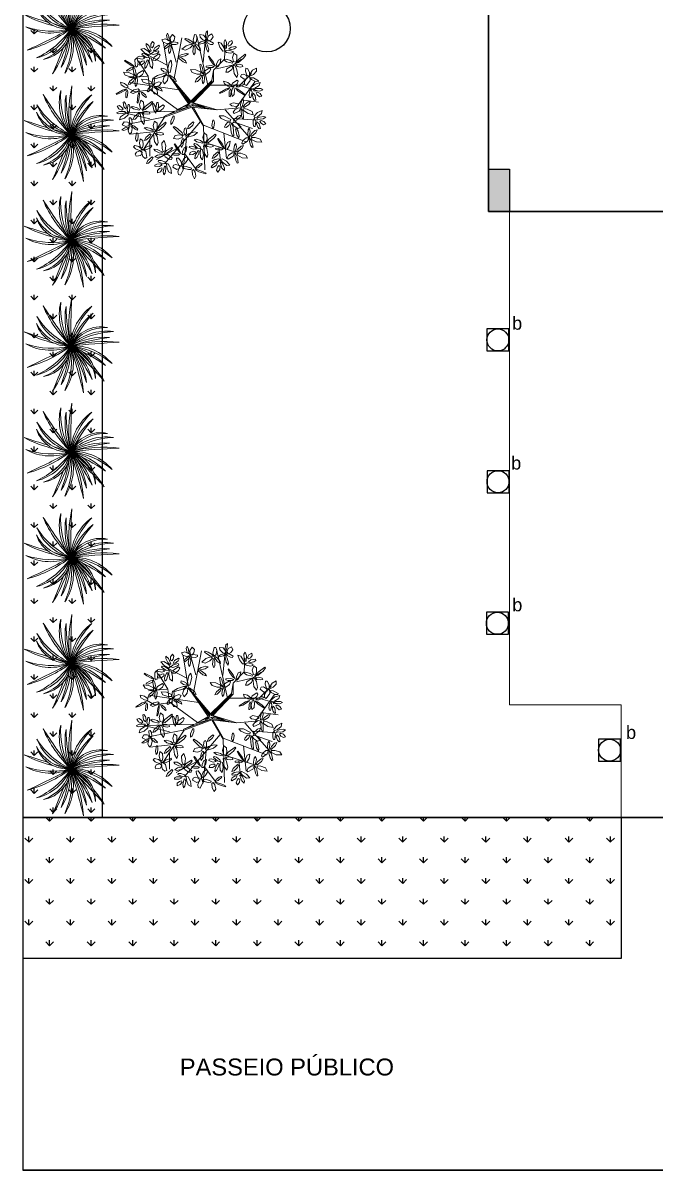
# Model space of a CAD drawing. Header units: inches. Extents: x 2 to 116, y 2 to 108.
# Drawn here: x 47.52 to 52, y 30.27 to 38.41 of the extents above; entities that cross this region are included whole.
import ezdxf

# ---------------------------------------------------------------- set-up
doc = ezdxf.new("R2010")
doc.units = ezdxf.units.IN
doc.header["$MEASUREMENT"] = 0
for name, color, linetype, lineweight in [('03.1 PAREDES', 250, 'Continuous', 25), ('07.1 DETALHES', 251, 'Continuous', 9), ('08.1 DETALHES', 253, 'Continuous', 9), ('16.2 VEGETAÇÃO', 84, 'Continuous', 9)]:
    doc.layers.add(name, color=color, linetype=linetype, lineweight=lineweight)
doc.layers.add('16.1 VEGETAÇÃO', color=7, linetype='Continuous', lineweight=9, true_color=0x87cb61)
doc.layers.add('ILUMINAÇÃO', color=10, linetype='Continuous')
doc.layers.add('PLANTA TUGS_TUES', color=7, linetype='Continuous')
doc.styles.get("Standard").update_dxf_attribs({"font": 'arial.ttf'})
doc.styles.add('TEXTO 15MM', font='arial.ttf', dxfattribs={"height": 0.15})

# ---------------------------------------------------------------- blocks, each defined once
blk = doc.blocks.new('_LEAF1', base_point=(58.757, 29.333))
for p, q in [((58.514, 29.393), (58.666, 29.575)), ((58.666, 29.575), (58.939, 29.485)), ((58.939, 29.485), (58.939, 29.303)), ((58.606, 29.211), (58.514, 29.393)), ((58.817, 29.181), (58.606, 29.211)), ((58.939, 29.303), (58.817, 29.181))]:
    blk.add_line(p, q)
blk = doc.blocks.new('_H1', base_point=(54.7, 32.03))
for p, xscale, yscale, zscale, rotation in [((54.39, 32.03), 1.727443358692213, 0.9103097157403468, 1.727443358692213, 343.6738936354017), ((54.45, 31.64), -1.545687603003117, -0.485702163767499, 1.545687603003117, 43.07492863925732), ((54.54, 32.39), -0.3940586972083011, 1.696902842596515, 0.3940586972083011, 11.88359707230165), ((54.94, 32.27), 0.9393259642756036, 1.696902842596522, 0.9393259642756036, 348.2808948833992)]:
    blk.add_blockref('_LEAF1', p, dxfattribs=dict(xscale=xscale, yscale=yscale, zscale=zscale, rotation=rotation))
at = {"xscale": 1.515140417173015, "yscale": 0.6369113279592753, "zscale": 1.515140417173015}
blk.add_blockref('_LEAF1', (55.15, 31.88), dxfattribs=at)
blk = doc.blocks.new('_H5', base_point=(62.27, 31.39))
for p, xscale, yscale, zscale, rotation in [((61.82, 31.67), -1.93821894091991, 0.5452694102672915, 1.93821894091991, 161.5649836159353), ((62.36, 31.88), 0.8782315926153998, 2.121510394569366, 0.8782315926153998, 2.027330662343098), ((62.94, 31.88), 2.788958066288231, 0.575816716164617, 2.788958066288231, 41.2051949766964), ((62.42, 30.82), 2.575127765477518, 0.7881204921510374, 2.575127765477518, 103.2233358614235), ((62.82, 31.24), 0.5758144528974043, -1.696902842596522, 0.5758144528974043, 262.2070746669012)]:
    blk.add_blockref('_LEAF1', p, dxfattribs=dict(xscale=xscale, yscale=yscale, zscale=zscale, rotation=rotation))
blk = doc.blocks.new('_H2', base_point=(55.88, 33.03))
for p, xscale, yscale, zscale, rotation in [((55.48, 33.54), -2.423919195618517, 0.3329656342808676, 2.423919195618517, 304.6162862887426), ((56.09, 33.24), -0.6369088245576009, 2.090963088672041, 0.6369088245576009, 336.0195606201025)]:
    blk.add_blockref('_LEAF1', p, dxfattribs=dict(xscale=xscale, yscale=yscale, zscale=zscale, rotation=rotation))
at = {"xscale": -1.637329160493415, "yscale": 0.455154857870177, "zscale": 1.637329160493415}
blk.add_blockref('_LEAF1', (55.33, 32.97), dxfattribs=at)
blk = doc.blocks.new('_H3', base_point=(57.91, 33.15))
for p, xscale, yscale, zscale, rotation in [((57.88, 33.61), 0.7575702085865075, 2.121510394569363, 0.7575702085865075, 5.479650948518734), ((57.45, 33.3), 0.7575702085865075, 2.060415782774719, 0.7575702085865075, 246.1270025360199), ((57.58, 32.81), 1.484593231342913, 1.061518879932116, 1.484593231342913, 203.1850851585156), ((58.09, 32.7), 1.968766126750012, 1.000424268137465, 1.968766126750012, 291.9583774400813), ((58.48, 33.3), 1.878651928551214, 0.575816716164617, 1.878651928551214, 26.31077704539229)]:
    blk.add_blockref('_LEAF1', p, dxfattribs=dict(xscale=xscale, yscale=yscale, zscale=zscale, rotation=rotation))
blk = doc.blocks.new('_H4', base_point=(60, 32.88))
for p, xscale, yscale, zscale, rotation in [((59.79, 33), 0.6964758369263038, 2.485023334747559, 0.6964758369263038, 30.70465610075785), ((60.06, 33.27), 1.878651928551214, 0.575816716164617, 1.878651928551214, 273.0367053314555), ((60.48, 33.33), 0.636908824557608, 1.484599066610102, 0.636908824557608, 320.5535637719418), ((60.76, 32.94), 1.544160243711609, 0.6063640220619462, 1.544160243711609, 15.14254921127523), ((60.45, 32.61), 1.727443358692213, 0.6063640220619462, 1.727443358692213, 352.5500074369253)]:
    blk.add_blockref('_LEAF1', p, dxfattribs=dict(xscale=xscale, yscale=yscale, zscale=zscale, rotation=rotation))
blk = doc.blocks.new('_H6', base_point=(66.06, 31.58))
for p, xscale, yscale, zscale, rotation in [((65.54, 31.79), 1.878651928551221, 0.5452694102672915, 1.878651928551221, 336.2489556574871), ((66, 32.15), -0.7881173944166022, 2.57666525243954, 0.7881173944166022, 2.457547795809369), ((66.48, 31.88), 2.089427510778918, 0.5147221043699588, 2.089427510778918, 35.45160265640038), ((65.66, 31.39), -1.817557556891011, -0.5452694102672879, 1.817557556891011, 195.3712707835825), ((66.42, 31.27), 1.848104742721105, 0.8186677980483665, 1.848104742721105, 330.9234899051576)]:
    blk.add_blockref('_LEAF1', p, dxfattribs=dict(xscale=xscale, yscale=yscale, zscale=zscale, rotation=rotation))
blk = doc.blocks.new('VEGETAÇÃO 04')
at = {"layer": '16.1 VEGETAÇÃO'}
for p, q in [((0.0171, 0.456), (0.0261, 0.4955)), ((0.0261, 0.4955), (0.0379, 0.4945)), ((0.0379, 0.4945), (0.0443, 0.476)), ((-0.316, 0.4169), (-0.3154, 0.4329)), ((-0.302, 0.3888), (-0.316, 0.4169)), ((-0.3154, 0.4329), (-0.2972, 0.4172)), ((-0.2972, 0.4172), (-0.2811, 0.3796)), ((-0.283, 0.4068), (-0.2825, 0.4286)), ((-0.2825, 0.4286), (-0.2701, 0.4477)), ((-0.2641, 0.4134), (-0.2735, 0.4008)), ((-0.2701, 0.4477), (-0.2592, 0.4341)), ((-0.2592, 0.4341), (-0.2641, 0.4134)), ((-0.2551, 0.4018), (-0.2271, 0.4205)), ((-0.2213, 0.4139), (-0.2287, 0.3997)), ((-0.2271, 0.4205), (-0.2213, 0.4139)), ((-0.0334, 0.4167), (-0.0622, 0.3915)), ((-0.0411, 0.4624), (-0.0374, 0.4688)), ((-0.0038, 0.4365), (-0.0411, 0.4624)), ((-0.0374, 0.4688), (-0.0174, 0.463)), ((0.0023, 0.4284), (-0.0334, 0.4167)), ((-0.0174, 0.463), (0.0122, 0.4444)), ((-0.005, 0.4014), (0.0138, 0.4195)), ((0.0216, 0.4304), (-0.0038, 0.4365)), ((0.0138, 0.4195), (0.0023, 0.4284)), ((0.0122, 0.4444), (0.0216, 0.4304)), ((0.0151, 0.3741), (0.0185, 0.4148)), ((0.0271, 0.433), (0.0171, 0.456)), ((0.0185, 0.4148), (0.0263, 0.4149)), ((0.0263, 0.4149), (0.0318, 0.3968)), ((0.0399, 0.4454), (0.0271, 0.433)), ((0.0281, 0.4253), (0.0341, 0.4303)), ((0.0503, 0.3926), (0.0281, 0.4253)), ((0.0341, 0.4303), (0.0494, 0.4202)), ((0.0443, 0.476), (0.0399, 0.4454)), ((0.0494, 0.4202), (0.0679, 0.396)), ((0.1942, 0.4417), (0.2163, 0.4341)), ((0.2053, 0.4066), (0.1942, 0.4417)), ((0.2163, 0.4341), (0.2345, 0.4033)), ((0.2378, 0.4471), (0.2453, 0.4612)), ((0.238, 0.4157), (0.2378, 0.4471)), ((0.2446, 0.3978), (0.238, 0.4157)), ((0.2453, 0.4612), (0.2548, 0.4391)), ((0.2548, 0.4391), (0.2528, 0.3983)), ((0.263, 0.4235), (0.273, 0.443)), ((0.2689, 0.414), (0.263, 0.4235)), ((0.2828, 0.4212), (0.2689, 0.414)), ((0.273, 0.443), (0.2925, 0.4546)), ((0.2964, 0.4377), (0.2828, 0.4212)), ((0.2858, 0.4068), (0.3193, 0.4114)), ((0.2925, 0.4546), (0.2964, 0.4377)), ((0.3193, 0.4114), (0.3216, 0.4029)), ((-0.3527, 0.3929), (-0.3296, 0.3958)), ((-0.3274, 0.3663), (-0.3527, 0.3929)), ((-0.3296, 0.3958), (-0.2997, 0.3762)), ((-0.2947, 0.3509), (-0.3274, 0.3663)), ((-0.2883, 0.3756), (-0.302, 0.3888)), ((-0.2997, 0.3762), (-0.2833, 0.3573)), ((-0.2833, 0.3573), (-0.2947, 0.3509)), ((-0.2811, 0.3796), (-0.2883, 0.3756)), ((-0.2735, 0.4008), (-0.283, 0.4068)), ((-0.2815, 0.3582), (-0.2647, 0.373)), ((-0.2668, 0.3539), (-0.2815, 0.3582)), ((-0.239, 0.3617), (-0.2668, 0.3539)), ((-0.2647, 0.373), (-0.2278, 0.3808)), ((-0.2633, 0.383), (-0.2551, 0.4018)), ((-0.2491, 0.3838), (-0.2633, 0.383)), ((-0.2287, 0.3997), (-0.2491, 0.3838)), ((-0.225, 0.3726), (-0.239, 0.3617)), ((-0.2278, 0.3808), (-0.225, 0.3726)), ((-0.0622, 0.3915), (-0.038, 0.3846)), ((-0.038, 0.3846), (-0.005, 0.4014)), ((0.0232, 0.3517), (0.0151, 0.3741)), ((0.0309, 0.3654), (0.0232, 0.3517)), ((0.0318, 0.3968), (0.0309, 0.3654)), ((0.0703, 0.3809), (0.0503, 0.3926)), ((0.0679, 0.396), (0.0703, 0.3809)), ((0.228, 0.3784), (0.2053, 0.4066)), ((0.241, 0.3792), (0.228, 0.3784)), ((0.2345, 0.4033), (0.241, 0.3792)), ((0.243, 0.3792), (0.2647, 0.3852)), ((0.2543, 0.3689), (0.243, 0.3792)), ((0.2528, 0.3983), (0.2446, 0.3978)), ((0.2828, 0.3637), (0.2543, 0.3689)), ((0.2647, 0.3852), (0.3012, 0.376)), ((0.2703, 0.3936), (0.2858, 0.4068)), ((0.2834, 0.3881), (0.2703, 0.3936)), ((0.3001, 0.3674), (0.2828, 0.3637)), ((0.3087, 0.3934), (0.2834, 0.3881)), ((0.3012, 0.376), (0.3001, 0.3674)), ((0.3216, 0.4029), (0.3087, 0.3934)), ((-0.4109, 0.2643), (-0.4037, 0.2662)), ((-0.403, 0.2196), (-0.4109, 0.2643)), ((-0.4037, 0.2662), (-0.3938, 0.2479)), ((-0.3938, 0.2479), (-0.3862, 0.2138)), ((-0.2085, 0.2584), (-0.2097, 0.248)), ((-0.2097, 0.248), (-0.1905, 0.2322)), ((-0.1914, 0.2551), (-0.2085, 0.2584)), ((-0.1702, 0.243), (-0.1914, 0.2551)), ((-0.1619, 0.2546), (-0.1535, 0.2969)), ((-0.1582, 0.2288), (-0.1619, 0.2546)), ((-0.1535, 0.2969), (-0.1395, 0.3136)), ((-0.1329, 0.2814), (-0.1469, 0.2271)), ((-0.1395, 0.3136), (-0.1329, 0.2814)), ((-0.001, 0.2473), (0.0114, 0.2255)), ((0.0372, 0.2451), (-0.001, 0.2473)), ((0.0709, 0.2284), (0.0372, 0.2451)), ((0.0637, 0.2831), (0.0708, 0.2851)), ((0.0722, 0.2385), (0.0637, 0.2831)), ((0.0708, 0.2851), (0.081, 0.2669)), ((0.081, 0.2669), (0.0891, 0.2329)), ((0.1007, 0.2378), (0.1348, 0.2596)), ((0.1425, 0.2507), (0.1342, 0.233)), ((0.1348, 0.2596), (0.1425, 0.2507)), ((-0.4761, 0.2294), (-0.464, 0.2074)), ((-0.4379, 0.2267), (-0.4761, 0.2294)), ((-0.464, 0.2074), (-0.4288, 0.1957)), ((-0.4045, 0.2096), (-0.4379, 0.2267)), ((-0.4341, 0.1623), (-0.4027, 0.1885)), ((-0.4062, 0.1663), (-0.4291, 0.1449)), ((-0.4288, 0.1957), (-0.4027, 0.1951)), ((-0.3972, 0.183), (-0.4062, 0.1663)), ((-0.4027, 0.1951), (-0.4045, 0.2096)), ((-0.3895, 0.1973), (-0.403, 0.2196)), ((-0.4027, 0.1885), (-0.3972, 0.183)), ((-0.3962, 0.1502), (-0.3886, 0.1891)), ((-0.3862, 0.2138), (-0.3895, 0.1973)), ((-0.3886, 0.1891), (-0.3807, 0.1883)), ((-0.3838, 0.1952), (-0.3745, 0.2185)), ((-0.3659, 0.1948), (-0.3838, 0.1952)), ((-0.3772, 0.1703), (-0.3814, 0.1402)), ((-0.3807, 0.1883), (-0.3772, 0.1703)), ((-0.3745, 0.2185), (-0.3401, 0.2398)), ((-0.3411, 0.2132), (-0.3659, 0.1948)), ((-0.3325, 0.2308), (-0.3411, 0.2132)), ((-0.3401, 0.2398), (-0.3325, 0.2308)), ((-0.2581, 0.1906), (-0.2344, 0.2048)), ((-0.2553, 0.1828), (-0.2581, 0.1906)), ((-0.197, 0.1989), (-0.2553, 0.1828)), ((-0.2344, 0.2048), (-0.19, 0.2189)), ((-0.1982, 0.166), (-0.1878, 0.1948)), ((-0.1854, 0.1453), (-0.1982, 0.166)), ((-0.1682, 0.2177), (-0.197, 0.1989)), ((-0.1905, 0.2322), (-0.1659, 0.2261)), ((-0.19, 0.2189), (-0.1682, 0.2177)), ((-0.1878, 0.1948), (-0.1728, 0.2112)), ((-0.1651, 0.1705), (-0.1854, 0.1453)), ((-0.1728, 0.2112), (-0.1607, 0.2014)), ((-0.1659, 0.2261), (-0.1702, 0.243)), ((-0.1607, 0.2014), (-0.1651, 0.1705)), ((-0.1469, 0.2271), (-0.1582, 0.2288)), ((-0.1481, 0.208), (-0.1532, 0.202)), ((-0.1532, 0.202), (-0.1423, 0.1858)), ((-0.1136, 0.1837), (-0.1481, 0.208)), ((-0.1423, 0.1858), (-0.1168, 0.1658)), ((-0.1168, 0.1658), (-0.101, 0.1627)), ((-0.101, 0.1627), (-0.1136, 0.1837)), ((0.0114, 0.2255), (0.0467, 0.2143)), ((0.032, 0.1591), (0.0419, 0.1807)), ((0.0471, 0.1635), (0.032, 0.1591)), ((0.0419, 0.1807), (0.0729, 0.2074)), ((0.0467, 0.2143), (0.0728, 0.214)), ((0.0698, 0.1852), (0.0471, 0.1635)), ((0.0785, 0.202), (0.0698, 0.1852)), ((0.0728, 0.214), (0.0709, 0.2284)), ((0.086, 0.2163), (0.0722, 0.2385)), ((0.0729, 0.2074), (0.0785, 0.202)), ((0.08, 0.1692), (0.087, 0.2082)), ((0.086, 0.1469), (0.08, 0.1692)), ((0.0891, 0.2329), (0.086, 0.2163)), ((0.087, 0.2082), (0.0949, 0.2075)), ((0.0917, 0.2144), (0.1007, 0.2378)), ((0.1096, 0.2143), (0.0917, 0.2144)), ((0.0949, 0.2075), (0.0987, 0.1896)), ((0.0987, 0.1896), (0.0949, 0.1594)), ((0.1342, 0.233), (0.1096, 0.2143)), ((0.2333, 0.1646), (0.2393, 0.1452)), ((0.2632, 0.1562), (0.2333, 0.1646)), ((0.2952, 0.1515), (0.3293, 0.1733)), ((0.337, 0.1644), (0.3287, 0.1467)), ((0.3293, 0.1733), (0.337, 0.1644)), ((-0.4443, 0.1407), (-0.4341, 0.1623)), ((-0.4291, 0.1449), (-0.4443, 0.1407)), ((-0.3904, 0.1278), (-0.3962, 0.1502)), ((-0.3814, 0.1402), (-0.3904, 0.1278)), ((0.0949, 0.1594), (0.086, 0.1469)), ((0.2491, 0.1094), (0.2042, 0.0822)), ((0.2042, 0.0822), (0.2065, 0.078)), ((0.2065, 0.078), (0.2286, 0.0864)), ((0.2286, 0.0864), (0.2638, 0.1064)), ((0.2393, 0.1452), (0.2654, 0.1302)), ((0.2769, 0.1191), (0.2491, 0.1094)), ((0.287, 0.1371), (0.2632, 0.1562)), ((0.2638, 0.1064), (0.2769, 0.1191)), ((0.2654, 0.1302), (0.286, 0.1254)), ((0.2734, 0.0914), (0.2729, 0.0558)), ((0.282, 0.1102), (0.2734, 0.0914)), ((0.2873, 0.0977), (0.282, 0.1102)), ((0.2855, 0.0704), (0.2873, 0.0977)), ((0.286, 0.1254), (0.287, 0.1371)), ((0.2862, 0.1281), (0.2952, 0.1515)), ((0.3041, 0.128), (0.2862, 0.1281)), ((0.2957, 0.1167), (0.2887, 0.0871)), ((0.2887, 0.0871), (0.2939, 0.0565)), ((0.3067, 0.1209), (0.2957, 0.1167)), ((0.3287, 0.1467), (0.3041, 0.128)), ((0.3112, 0.1003), (0.3067, 0.1209)), ((0.3088, 0.0703), (0.3112, 0.1003)), ((0.3163, 0.1155), (0.337, 0.0945)), ((0.3333, 0.109), (0.3163, 0.1155)), ((0.3311, 0.134), (0.3221, 0.1238)), ((0.3221, 0.1238), (0.3427, 0.1242)), ((0.3565, 0.1441), (0.3311, 0.134)), ((0.3666, 0.0859), (0.3333, 0.109)), ((0.337, 0.0945), (0.3809, 0.0656)), ((0.3427, 0.1242), (0.3751, 0.1391)), ((0.3729, 0.1452), (0.3565, 0.1441)), ((0.3837, 0.0695), (0.3666, 0.0859)), ((0.3751, 0.1391), (0.3729, 0.1452)), ((-0.3632, -0.0003), (-0.3538, 0.0307)), ((-0.3538, 0.0307), (-0.3342, 0.0162)), ((-0.3342, 0.0162), (-0.3331, -0.0143)), ((-0.3231, -0.0147), (-0.2749, 0.022)), ((-0.2694, 0.0158), (-0.2861, -0.0062)), ((-0.2749, 0.022), (-0.2694, 0.0158)), ((0.2729, 0.0558), (0.2794, 0.0551)), ((0.2794, 0.0551), (0.2855, 0.0704)), ((0.2939, 0.0565), (0.3088, 0.0703)), ((0.3809, 0.0656), (0.3837, 0.0695)), ((-0.4098, -0.014), (-0.4256, -0.017)), ((-0.4256, -0.017), (-0.406, -0.0318)), ((-0.3786, -0.023), (-0.4098, -0.014)), ((-0.406, -0.0318), (-0.365, -0.0414)), ((-0.3997, -0.086), (-0.3688, -0.0593)), ((-0.3625, -0.0339), (-0.3786, -0.023)), ((-0.3631, -0.0647), (-0.3719, -0.0815)), ((-0.3688, -0.0593), (-0.3631, -0.0647)), ((-0.365, -0.0414), (-0.3625, -0.0339)), ((-0.3557, -0.0306), (-0.3632, -0.0003)), ((-0.3589, -0.0596), (-0.3479, -0.057)), ((-0.3516, -0.1152), (-0.3589, -0.0596)), ((-0.3409, -0.0352), (-0.3557, -0.0306)), ((-0.3479, -0.057), (-0.3347, -0.0795)), ((-0.3427, -0.043), (-0.3231, -0.0147)), ((-0.322, -0.0359), (-0.3427, -0.043)), ((-0.3166, -0.0481), (-0.3417, -0.0516)), ((-0.3417, -0.0516), (-0.3314, -0.0656)), ((-0.3331, -0.0143), (-0.3409, -0.0352)), ((-0.3347, -0.0795), (-0.3267, -0.1218)), ((-0.3314, -0.0656), (-0.3072, -0.0689)), ((-0.2861, -0.0062), (-0.322, -0.0359)), ((-0.2929, -0.0555), (-0.3166, -0.0481)), ((-0.3072, -0.0689), (-0.2902, -0.0656)), ((-0.2902, -0.0656), (-0.2929, -0.0555)), ((0.4488, -0.0843), (0.4735, -0.058)), ((0.4735, -0.058), (0.5067, -0.0421)), ((0.5023, -0.065), (0.4743, -0.0874)), ((0.5067, -0.0421), (0.5023, -0.065)), ((-0.4853, -0.1445), (-0.4726, -0.1244)), ((-0.4611, -0.1563), (-0.4853, -0.1445)), ((-0.4726, -0.1244), (-0.4482, -0.125)), ((-0.443, -0.1602), (-0.4667, -0.1667)), ((-0.4365, -0.1501), (-0.4611, -0.1563)), ((-0.4482, -0.125), (-0.432, -0.1345)), ((-0.4445, -0.188), (-0.4341, -0.1515)), ((-0.4367, -0.1647), (-0.443, -0.1602)), ((-0.432, -0.1345), (-0.4365, -0.1501)), ((-0.4363, -0.0961), (-0.4272, -0.0944)), ((-0.4349, -0.1292), (-0.4363, -0.0961)), ((-0.4226, -0.1454), (-0.4349, -0.1292)), ((-0.4341, -0.1515), (-0.4211, -0.1529)), ((-0.4272, -0.0944), (-0.4185, -0.1078)), ((-0.4155, -0.1329), (-0.4226, -0.1454)), ((-0.4211, -0.1529), (-0.4141, -0.1704)), ((-0.4185, -0.1078), (-0.4155, -0.1329)), ((-0.4185, -0.1474), (-0.3995, -0.1529)), ((-0.4137, -0.1598), (-0.4185, -0.1474)), ((-0.3937, -0.1761), (-0.4137, -0.1598)), ((-0.4096, -0.1077), (-0.3997, -0.086)), ((-0.3945, -0.1033), (-0.4096, -0.1077)), ((-0.3995, -0.1529), (-0.3747, -0.1756)), ((-0.3719, -0.0815), (-0.3945, -0.1033)), ((-0.3335, -0.1426), (-0.3516, -0.1152)), ((-0.3267, -0.1218), (-0.3335, -0.1426)), ((-0.1234, -0.1622), (-0.118, -0.156)), ((-0.0807, -0.2051), (-0.1234, -0.1622)), ((-0.118, -0.156), (-0.094, -0.1695)), ((0.4418, -0.1406), (0.443, -0.1117)), ((0.4478, -0.1573), (0.4418, -0.1406)), ((0.443, -0.1117), (0.4516, -0.0991)), ((0.4565, -0.1572), (0.4478, -0.1573)), ((0.4513, -0.0971), (0.4488, -0.0843)), ((0.4743, -0.0874), (0.4513, -0.0971)), ((0.4516, -0.0991), (0.4605, -0.1197)), ((0.4605, -0.1197), (0.4565, -0.1572)), ((0.466, -0.1378), (0.4696, -0.1241)), ((0.4747, -0.1621), (0.466, -0.1378)), ((0.4696, -0.1241), (0.4849, -0.1377)), ((0.4703, -0.098), (0.4871, -0.0891)), ((0.4719, -0.1062), (0.4703, -0.098)), ((0.5126, -0.1024), (0.4719, -0.1062)), ((0.486, -0.1736), (0.4747, -0.1621)), ((0.4849, -0.1377), (0.494, -0.1701)), ((0.4871, -0.0891), (0.5181, -0.0845)), ((0.4896, -0.1199), (0.4983, -0.1127)), ((0.4987, -0.1327), (0.4896, -0.1199)), ((0.4983, -0.1127), (0.5189, -0.12)), ((0.5169, -0.1439), (0.4987, -0.1327)), ((0.5331, -0.09), (0.5126, -0.1024)), ((0.5332, -0.1376), (0.5169, -0.1439)), ((0.5181, -0.0845), (0.5331, -0.09)), ((0.5189, -0.12), (0.5332, -0.1376)), ((-0.4667, -0.1667), (-0.4875, -0.1803)), ((-0.4875, -0.1803), (-0.4731, -0.1837)), ((-0.4731, -0.1837), (-0.4504, -0.1744)), ((-0.4504, -0.1744), (-0.4367, -0.1647)), ((-0.4337, -0.21), (-0.4445, -0.188)), ((-0.4193, -0.1989), (-0.4337, -0.21)), ((-0.4141, -0.1704), (-0.4193, -0.1989)), ((-0.3789, -0.1813), (-0.3937, -0.1761)), ((-0.3747, -0.1756), (-0.3789, -0.1813)), ((-0.1216, -0.2415), (-0.1098, -0.2202)), ((-0.0897, -0.2468), (-0.1216, -0.2415)), ((-0.1098, -0.2202), (-0.0797, -0.2151)), ((-0.094, -0.1695), (-0.0598, -0.2012)), ((-0.0606, -0.2354), (-0.0897, -0.2468)), ((-0.0501, -0.2208), (-0.0807, -0.2051)), ((-0.0797, -0.2151), (-0.058, -0.22)), ((-0.0564, -0.2416), (-0.0651, -0.259)), ((-0.058, -0.22), (-0.0606, -0.2354)), ((-0.0598, -0.2012), (-0.0501, -0.2208)), ((-0.0487, -0.2431), (-0.0564, -0.2416)), ((-0.0527, -0.285), (-0.0487, -0.2431)), ((-0.0442, -0.1698), (-0.0485, -0.1942)), ((-0.0485, -0.1942), (-0.0417, -0.2187)), ((-0.0346, -0.1657), (-0.0442, -0.1698)), ((-0.0417, -0.2187), (-0.0291, -0.2066)), ((-0.0355, -0.224), (-0.0149, -0.208)), ((-0.0314, -0.2346), (-0.0355, -0.224)), ((-0.0291, -0.1821), (-0.0346, -0.1657)), ((0.0227, -0.22), (-0.0314, -0.2346)), ((-0.0291, -0.2066), (-0.0291, -0.1821)), ((-0.0149, -0.208), (0.026, -0.1945)), ((0.0475, -0.1984), (0.0227, -0.22)), ((0.026, -0.1945), (0.0475, -0.1984)), ((0.0858, -0.2332), (0.0952, -0.2023)), ((0.0933, -0.2635), (0.0858, -0.2332)), ((0.0952, -0.2023), (0.1148, -0.2168)), ((0.1148, -0.2168), (0.1159, -0.2473)), ((0.1259, -0.2477), (0.1741, -0.211)), ((0.1629, -0.2392), (0.127, -0.2688)), ((0.1796, -0.2172), (0.1629, -0.2392)), ((0.1741, -0.211), (0.1796, -0.2172)), ((0.494, -0.1701), (0.486, -0.1736)), ((-0.2893, -0.251), (-0.2893, -0.3668)), ((-0.0651, -0.259), (-0.0699, -0.2911)), ((-0.0699, -0.2911), (-0.0648, -0.3064)), ((-0.0648, -0.3064), (-0.0527, -0.285)), ((0.0392, -0.247), (0.0234, -0.25)), ((0.0234, -0.25), (0.0429, -0.2648)), ((0.0704, -0.256), (0.0392, -0.247)), ((0.0429, -0.2648), (0.084, -0.2744)), ((0.0865, -0.2669), (0.0704, -0.256)), ((0.084, -0.2744), (0.0865, -0.2669)), ((0.0901, -0.2926), (0.1011, -0.29)), ((0.0974, -0.3481), (0.0901, -0.2926)), ((0.1081, -0.2681), (0.0933, -0.2635)), ((0.1011, -0.29), (0.1143, -0.3125)), ((0.1063, -0.2759), (0.1259, -0.2477)), ((0.127, -0.2688), (0.1063, -0.2759)), ((0.1324, -0.281), (0.1073, -0.2846)), ((0.1073, -0.2846), (0.1176, -0.2986)), ((0.1159, -0.2473), (0.1081, -0.2681)), ((0.1143, -0.3125), (0.1222, -0.3548)), ((0.1176, -0.2986), (0.1418, -0.3019)), ((0.1561, -0.2885), (0.1324, -0.281)), ((0.1418, -0.3019), (0.1588, -0.2986)), ((0.1588, -0.2986), (0.1561, -0.2885)), ((0.3055, -0.3191), (0.3108, -0.2892)), ((0.3084, -0.3373), (0.3055, -0.3191)), ((0.3108, -0.2892), (0.3204, -0.2772)), ((0.3253, -0.2998), (0.3162, -0.3383)), ((0.3204, -0.2772), (0.3253, -0.2998)), ((0.325, -0.3326), (0.3347, -0.3163)), ((0.3627, -0.3132), (0.3304, -0.3383)), ((0.3347, -0.3163), (0.3584, -0.2957)), ((0.3584, -0.2957), (0.3737, -0.2921)), ((0.3737, -0.2921), (0.3627, -0.3132)), ((-0.2307, -0.4067), (-0.2281, -0.3984)), ((-0.1963, -0.4221), (-0.2307, -0.4067)), ((-0.2281, -0.3984), (-0.2103, -0.3978)), ((-0.2103, -0.3978), (-0.1833, -0.4078)), ((0.1155, -0.3756), (0.0974, -0.3481)), ((0.1222, -0.3548), (0.1155, -0.3756)), ((0.2586, -0.3779), (0.2678, -0.3607)), ((0.2659, -0.3872), (0.2586, -0.3779)), ((0.301, -0.3672), (0.2659, -0.3872)), ((0.2678, -0.3607), (0.2934, -0.3432)), ((0.2934, -0.3432), (0.3112, -0.3443)), ((0.3112, -0.3443), (0.301, -0.3672)), ((0.3162, -0.3383), (0.3084, -0.3373)), ((0.3129, -0.3629), (0.3168, -0.3465)), ((0.3192, -0.3973), (0.3129, -0.3629)), ((0.3168, -0.3465), (0.3295, -0.3694)), ((0.3284, -0.416), (0.3192, -0.3973)), ((0.3304, -0.3383), (0.325, -0.3326)), ((0.3295, -0.3694), (0.3357, -0.4144)), ((0.3301, -0.3449), (0.3313, -0.3594)), ((0.3561, -0.3465), (0.3301, -0.3449)), ((0.3313, -0.3594), (0.3641, -0.3778)), ((0.3909, -0.3595), (0.3561, -0.3465)), ((0.3641, -0.3778), (0.4021, -0.3819)), ((0.4021, -0.3819), (0.3909, -0.3595)), ((-0.2554, -0.4297), (-0.241, -0.4225)), ((-0.2546, -0.4384), (-0.2554, -0.4297)), ((-0.2209, -0.4397), (-0.2546, -0.4384)), ((-0.241, -0.4225), (-0.2152, -0.4217)), ((-0.2367, -0.4683), (-0.2204, -0.4544)), ((-0.2357, -0.4856), (-0.2367, -0.4683)), ((-0.2145, -0.4775), (-0.2357, -0.4856)), ((-0.2032, -0.4293), (-0.2209, -0.4397)), ((-0.2204, -0.4544), (-0.2055, -0.4497)), ((-0.2152, -0.4217), (-0.2032, -0.4293)), ((-0.2013, -0.4601), (-0.2145, -0.4775)), ((-0.2055, -0.4497), (-0.2013, -0.4601)), ((-0.1739, -0.4199), (-0.1963, -0.4221)), ((-0.1959, -0.4769), (-0.1869, -0.437)), ((-0.1904, -0.5003), (-0.1959, -0.4769)), ((-0.1805, -0.4877), (-0.1904, -0.5003)), ((-0.1869, -0.437), (-0.1787, -0.438)), ((-0.1833, -0.4078), (-0.1739, -0.4199)), ((-0.1753, -0.4568), (-0.1805, -0.4877)), ((-0.1787, -0.438), (-0.1753, -0.4568)), ((-0.172, -0.4203), (-0.1589, -0.4218)), ((-0.1698, -0.4452), (-0.172, -0.4203)), ((-0.1571, -0.4787), (-0.1698, -0.4452)), ((-0.1589, -0.4218), (-0.1416, -0.4535)), ((-0.1367, -0.4899), (-0.1571, -0.4787)), ((-0.1416, -0.4535), (-0.1367, -0.4899)), ((0.3357, -0.4144), (0.3284, -0.416))]:
    blk.add_line(p, q, dxfattribs=at)
at = {"layer": '16.2 VEGETAÇÃO'}
for p, q in [((-0.1561, 0.2047), (-0.1927, 0.4365)), ((-0.1028, 0.3007), (-0.1461, 0.4565)), ((-0.1194, 0.1728), (-0.0628, 0.4725)), ((0.1204, 0.1368), (0.0438, 0.4845)), ((0.0871, 0.2967), (0.1037, 0.4645)), ((0.2398, 0.3217), (0.2436, 0.4205)), ((-0.1727, 0.2807), (-0.3159, 0.3566)), ((-0.3026, 0.2007), (-0.3692, 0.3086)), ((0.1606, 0.2425), (0.2398, 0.3217)), ((0.1836, 0.2527), (0.3035, 0.2807)), ((0.3035, 0.2807), (0.3602, 0.3206)), ((-0.3093, 0.2007), (-0.4392, 0.1887)), ((-0.2893, 0.1048), (-0.3026, 0.2007)), ((-0.0162, 0.0049), (-0.1561, 0.2087)), ((-0.1561, 0.2087), (0.0013, 0.0237)), ((0.0013, 0.0237), (0.1503, 0.1688)), ((0.1534, 0.1632), (0.0021, 0.0191)), ((0.0045, 0.0119), (0.1534, 0.1632)), ((0.0179, 0.0122), (0.1606, 0.1632)), ((0.1503, 0.1688), (0.1606, 0.2425)), ((0.1606, 0.1632), (0.1606, 0.2425)), ((0.3435, 0.1328), (0.4301, 0.2207)), ((-0.3959, 0.0888), (-0.4525, 0.1208)), ((-0.0828, 0.1048), (-0.4392, 0.1568)), ((-0.286, 0.1048), (-0.3959, 0.0888)), ((-0.0927, -0.0367), (-0.286, 0.1048)), ((0.0021, 0.0191), (-0.106, 0.1439)), ((-0.106, 0.1439), (-0.0052, 0.0047)), ((0.137, 0.1368), (0.3402, 0.1368)), ((0.3202, -0.0271), (0.4534, 0.1608)), ((0.3402, 0.1368), (0.4734, 0.0968)), ((-0.106, -0.0433), (-0.0099, 0.0023)), ((-0.0927, -0.0367), (-0.0162, 0.0049)), ((-0.0052, 0.0047), (-0.0388, 0.0623)), ((-0.0388, 0.0623), (-0.0027, 0.0119)), ((-0.0099, 0.0023), (-0.034, -0.0169)), ((0.0981, -0.0169), (0.0045, 0.0119)), ((0.0179, 0.0122), (0.187, -0.0391)), ((0.3568, 0.0329), (0.48, 0.0169)), ((-0.4691, -0.059), (-0.1124, -0.0481)), ((-0.2893, -0.103), (-0.4691, -0.059)), ((-0.1927, -0.087), (-0.1124, -0.0481)), ((0.0086, -0.0184), (-0.1853, -0.091)), ((-0.178, -0.0794), (0.0045, -0.0121)), ((0.0045, -0.0121), (-0.106, -0.0433)), ((-0.034, -0.0169), (0.0045, -0.0025)), ((0.0045, -0.0025), (0.0165, -0.0098)), ((0.0086, -0.0184), (0.1836, -0.0391)), ((0.0086, -0.0184), (0.0904, -0.155)), ((0.1485, -0.0337), (0.0092, -0.0001)), ((0.0092, -0.0001), (0.0981, -0.0169)), ((0.0165, -0.0098), (0.1485, -0.0337)), ((0.0165, -0.0169), (0.0934, -0.1514)), ((0.187, -0.0391), (0.3202, -0.0271)), ((0.2436, -0.0391), (0.4168, -0.2349)), ((-0.1927, -0.091), (-0.4425, -0.139)), ((-0.1853, -0.091), (-0.3359, -0.3188)), ((0.0699, -0.1217), (-0.1827, -0.4187)), ((0.0904, -0.147), (0.3968, -0.2669)), ((0.0904, -0.155), (0.1004, -0.4627)), ((0.3035, -0.099), (0.4701, -0.111)), ((0.3235, -0.131), (0.4368, -0.1709)), ((-0.2427, -0.1909), (-0.4292, -0.2109)), ((-0.0309, -0.2389), (-0.0528, -0.4667)), ((0.2336, -0.2029), (0.2536, -0.3828)), ((-0.0928, -0.3108), (-0.2427, -0.3907)), ((0.0937, -0.2669), (0.3202, -0.3388)), ((0.2003, -0.3068), (0.2136, -0.4147)), ((-0.0417, -0.3512), (0.0404, -0.4627))]:
    blk.add_line(p, q, dxfattribs=at)
at = {"layer": '16.1 VEGETAÇÃO', "xscale": 0.07923638879180794, "yscale": 0.07923638879180794, "zscale": 0.07923638879180794}
for name, p in [('_H1', (-0.1492, 0.4442)), ('_H2', (0.1773, 0.2712)), ('_H5', (0.307, 0.2856)), ('_H5', (-0.2572, -0.197)), ('_H3', (-0.3461, -0.3196)), ('_H2', (0.2422, -0.3125)), ('_H6', (-0.1875, -0.3507)), ('_H2', (-0.0651, -0.3507))]:
    blk.add_blockref(name, p, dxfattribs=at)
at = {"layer": '16.1 VEGETAÇÃO'}
for name, p, xscale, yscale, zscale, rotation in [('_H1', (0.1101, 0.4609), 0.07923638879180575, 0.07923638879180575, 0.07923638879180575, 335.9995910641865), ('_LEAF1', (-0.1463, 0.3951), -0.1440166972293012, -0.04320517898821663, 0.1440166972293024, 265.3418919588169), ('_LEAF1', (0.1163, 0.4092), 0.1655586905963778, 0.04078472078159301, 0.1655586905963778, 105.4222238316343), ('_H2', (-0.394, 0.2687), 0.07923638879180761, 0.07923638879180761, 0.07923638879180761, 24.61518218604945), ('_H4', (-0.2957, 0.3169), 0.07923638879180728, 0.07923638879180728, 0.07923638879180728, 159.4820373343238), ('_LEAF1', (-0.2391, 0.3333), 0.1464371459222319, 0.064868279937496, 0.1464371459222319, 40.89411108039298), ('_LEAF1', (-0.0606, 0.3188), 0.1655586905963763, 0.04078472078159301, 0.1655586905963763, 145.2915804259634), ('_LEAF1', (-0.0557, 0.3497), 0.1655586905963747, 0.04078472078159301, 0.1655586905963747, 197.0023472828412), ('_LEAF1', (0.2772, 0.2492), 0.1464371459222319, 0.064868279937496, 0.1464371459222319, 40.89411108039298), ('_H3', (0.415, 0.1991), 0.07923638879180761, 0.07923638879180761, 0.07923638879180761, 310.7820573980491), ('_H2', (-0.4517, 0.1151), 0.0792363887918074, 0.0792363887918074, 0.0792363887918074, 83.64810089334068), ('_LEAF1', (-0.3039, 0.1598), -0.06244757627757961, 0.204165649728635, 0.06244757627757956, 72.42816897104282), ('_H1', (-0.2572, 0.1271), 0.0792363887918082, 0.0792363887918082, 0.0792363887918082, 223.439305730182), ('_H4', (0.4438, 0.1103), 0.0792363887918075, 0.0792363887918075, 0.0792363887918075, 270.0000000000014), ('_H2', (-0.3653, 0.0959), 0.07923638879180848, 0.07923638879180848, 0.07923638879180848, 135.7819653615509), ('_H4', (-0.459, -0.0627), 0.07923638879180346, 0.07923638879180346, 0.07923638879180346, 92.25636340955722), ('_LEAF1', (-0.2562, -0.0228), 0.1655586905963778, 0.04078472078159301, 0.1655586905963778, 105.4222238316343), ('_LEAF1', (-0.2352, -0.0129), -0.1440166972293012, -0.04320517898821663, 0.1440166972293024, 265.3418919588169), ('_LEAF1', (-0.2079, -0.0271), 0.1464371459222319, 0.064868279937496, 0.1464371459222319, 40.89411108039298), ('_LEAF1', (0.3133, -0.0046), 0.146437145922231, 0.064868279937496, 0.146437145922231, 355.9332608477733), ('_H6', (0.3597, -0.0289), 0.07923638879180389, 0.07923638879180389, 0.07923638879180389, 241.7205313804202), ('_LEAF1', (-0.1271, -0.108), 0.1488575946151644, 0.04320517898821663, 0.1488575946151644, 72.31603858620976), ('_H5', (0.2903, -0.1179), 0.07923638879180708, 0.07923638879180708, 0.07923638879180708, 236.1016171762233), ('_LEAF1', (0.0035, -0.1479), 0.1488575946151615, 0.04320517898821663, 0.1488575946151615, 46.21957683272146), ('_LEAF1', (0.161, -0.1381), -0.1440166972293012, -0.04320517898821663, 0.1440166972293024, 265.3418919588169), ('_H6', (0.415, -0.2379), 0.07923638879180535, 0.07923638879180535, 0.07923638879180535, 251.5733710207284), ('_LEAF1', (-0.3792, -0.2292), -0.1440166972293012, -0.04320517898821663, 0.1440166972293024, 265.3418919588169), ('_LEAF1', (-0.3013, -0.2322), 0.1488575946151615, 0.04320517898821663, 0.1488575946151615, 46.21957683272146), ('_LEAF1', (0.3323, -0.2006), 0.1655586905963778, 0.04078472078159301, 0.1655586905963778, 105.4222238316343), ('_H4', (0.067, -0.329), 0.07923638879180538, 0.07923638879180538, 0.07923638879180538, 151.4869598675745), ('_LEAF1', (-0.2868, -0.3955), 0.1488575946151615, 0.04320517898821663, 0.1488575946151615, 46.21957683272146), ('_H3', (-0.0652, -0.4347), 0.07923638879180711, 0.07923638879180711, 0.07923638879180711, 321.2025904984415), ('_H4', (0.2181, -0.4036), 0.07923638879180635, 0.07923638879180635, 0.07923638879180635, 202.5727489174756), ('_LEAF1', (0.1789, -0.3595), 0.1488575946151615, 0.04320517898821663, 0.1488575946151615, 46.21957683272146), ('_H2', (0.0261, -0.4636), 0.07923638879180774, 0.07923638879180774, 0.07923638879180774, 216.5174468434797)]:
    blk.add_blockref(name, p, dxfattribs=dict(at, xscale=xscale, yscale=yscale, zscale=zscale, rotation=rotation))
blk = doc.blocks.new('VEGETAÇAO 02')
at = {"layer": '16.1 VEGETAÇÃO'}
blk.add_circle((0, 0), 0.000151, dxfattribs=at)
for centre, radius, start, end in [((0.8912, 0.1519), 0.904, 167.68199, 189.66593), ((6.3753, 0.0256), 6.3754, 177.12996, 180.22861), ((0.6318, 0.6464), 0.9039, 203.65963, 225.64738), ((5.1441, 3.7661), 6.3754, 213.1083, 216.20694), ((0.2754, 0.2267), 0.3567, 166.38548, 219.4367), ((0.483, 0.2743), 0.5554, 176.24948, 209.58142), ((0.4476, 0.1954), 0.4884, 170.05737, 203.55854), ((1.3855, 0.3075), 1.4192, 181.12172, 192.50583), ((0.3566, -0.0098), 0.3567, 125.35788, 178.40924), ((0.5444, -0.1101), 0.5554, 135.22188, 168.55389), ((0.0897, 0.3452), 0.3567, 202.36381, 255.41506), ((0.2297, 0.5057), 0.5554, 212.22782, 245.55976), ((0.4659, -0.1465), 0.4884, 129.02978, 162.53102), ((1.2471, -0.6775), 1.4192, 140.09413, 151.47826), ((0.0918, 0.8992), 0.9039, 242.17371, 256.45098), ((1.6799, 6.1501), 6.3754, 251.62238, 253.18732), ((-0.0224, 0.232), 0.2329, 198.29913, 275.53943), ((0.0202, 0.297), 0.2977, 207.65066, 266.07616), ((0.2115, -0.0984), 0.2332, 77.93599, 155.01174), ((0.246, -0.1677), 0.2977, 87.26503, 145.69074), ((0.2525, -0.252), 0.3567, 81.97817, 135.02965), ((0.3201, -0.4539), 0.5554, 91.84218, 125.17428), ((-0.1448, 0.326), 0.3567, 240.87789, 293.92913), ((-0.1352, 0.5387), 0.5554, 250.7419, 284.07382), ((1.6799, 6.1501), 6.3754, 253.6156, 254.72102), ((0.1909, 0.2285), 0.2977, 216.81001, 230.09776), ((0.0918, 0.8992), 0.9039, 262.27198, 264.16144), ((0.238, -0.4265), 0.4884, 85.65007, 119.15142), ((0.441, -1.349), 1.4192, 96.71442, 108.09859), ((4.8263, -4.1656), 6.3754, 138.56552, 139.20101), ((0.2381, -0.872), 0.9039, 83.27399, 105.26185), ((0.6468, -6.3425), 6.3754, 92.72266, 95.82132), ((0.0205, -0.3561), 0.3567, 40.22092, 93.27251), ((-0.546, 0.7203), 0.9039, 285.16402, 307.15178), ((-2.9648, 5.644), 6.3754, 294.61269, 297.71133), ((-0.3282, 0.1397), 0.3567, 283.8682, 336.91957), ((-0.4662, 0.3019), 0.5554, 293.7322, 327.0642), ((-0.2908, 0.0639), 0.2977, 289.15505, 347.58072), ((-0.2329, 0.0125), 0.2332, 279.82602, 356.90179), ((-0.4877, -0.0257), 0.4884, 329.50133, 3.00262), ((-1.4053, 0.1986), 1.4192, 340.56568, 350.00023), ((-0.3374, -0.1156), 0.3567, 325.82943, 18.88091), ((-0.5485, -0.0873), 0.5554, 335.69343, 9.02551), ((-5.9784, 2.2146), 6.3754, 338.8993, 339.67256), ((-6.1066, -1.8314), 6.3754, 13.59432, 16.69298), ((-0.3194, -0.3696), 0.4884, 49.00591, 49.15295), ((-0.0567, -0.2262), 0.2332, 358.80765, 75.88362), ((-0.0635, -0.5518), 0.5554, 50.08493, 83.4171), ((-0.1064, -0.4767), 0.4884, 43.89282, 77.39425), ((-0.1183, -0.2732), 0.2977, 8.13669, 66.56254), ((-0.3739, -0.3142), 0.4884, 6.52173, 40.02309), ((-1.2416, -0.6875), 1.4192, 17.58608, 28.97025), ((-0.8114, -0.3983), 0.9039, 4.14565, 26.1335), ((-0.5694, -1.3), 1.4192, 54.95717, 66.34137), ((-0.5231, -0.7372), 0.9039, 43.14957, 54.63162), ((-4.4929, -4.5232), 6.3754, 43.15153, 45.1911), ((-1.1194, -0.8773), 1.4221, 26.72169, 35.97091), ((-0.3194, -0.3696), 0.4884, 15.65152, 40.72002), ((-0.8876, 0.1706), 0.9039, 327.12525, 343.72458), ((-5.9784, 2.2146), 6.3754, 336.57392, 338.38477), ((-0.5231, -0.7372), 0.9039, 32.64378, 40.58503), ((-4.4929, -4.5232), 6.3754, 42.09245, 42.98121)]:
    blk.add_arc(centre, radius, start, end, dxfattribs=at)
blk = doc.blocks.new('Iluminação Piso')
at = {"layer": 'ILUMINAÇÃO'}
blk.add_lwpolyline([(59.8357, 10.3319), (59.6795, 10.3322), (59.6795, 10.1758), (59.8357, 10.1755)], close=True, dxfattribs=at)
blk.add_circle((59.7577, 10.2542), 0.0781, dxfattribs=at)

msp = doc.modelspace()

# ---------------------------------------------------------------- hatches: boundary and pattern name
at = {"layer": 'PLANTA TUGS_TUES'}
h = msp.add_hatch(dxfattribs=at)
h.set_pattern_fill('GRASS', color=256, scale=0.0075)
h.set_pattern_definition([(90, (1902.74176, 1245.00439), (-0.134703842, 0.134703842), [0.03571875, -0.233688934]), (45, (1902.74176, 1245.00439), (-0.134703842, 0.134703842), [0.03571875, -0.15478125]), (135, (1902.74176, 1245.00439), (-0.134703842, -0.134703842), [0.03571875, -0.15478125])])
h.paths.add_polyline_path([(47.5201, 38.7682), (48.0821, 38.9182), (48.0821, 32.7682), (47.5201, 32.7682)])
h = msp.add_hatch(color=256, dxfattribs=at)
h.dxf.hatch_style = 1
h.paths.add_polyline_path([(50.9701, 37.3682), (50.8201, 37.3682), (50.8201, 37.0682), (50.9701, 37.0682)])
h = msp.add_hatch(dxfattribs=at)
h.set_pattern_fill('GRASS', color=256, scale=0.0082)
h.set_pattern_definition([(90, (1839.02918, 1228.77247), (-0.1472762, 0.1472762), [0.0390525, -0.2554999]), (45, (1839.02918, 1228.77247), (-0.1472762, 0.1472762), [0.0390525, -0.1692275]), (135, (1839.02918, 1228.77247), (-0.1472762, -0.1472762), [0.0390525, -0.1692275])])
h.paths.add_polyline_path([(51.7619, 32.7682), (47.5201, 32.7682), (47.5201, 31.7682), (51.7619, 31.7682)])

# ---------------------------------------------------------------- linework, layer by layer
msp.add_lwpolyline([(57.5201, 52.7682), (47.5201, 52.7682), (47.5201, 30.2682), (57.5201, 30.2682)], close=True)
for points in [[(52.3201, 37.0682), (50.8201, 37.0682), (50.8201, 38.7682)], [(50.8201, 37.3682), (50.9701, 37.3682), (50.9701, 37.0682)], [(57.5201, 32.7682), (47.5201, 32.7682)]]:
    msp.add_lwpolyline(points)
at = {"layer": '03.1 PAREDES'}
msp.add_lwpolyline([(51.7619, 32.7682), (51.7619, 31.7682), (47.5201, 31.7682)], dxfattribs=at)
at = {"layer": '07.1 DETALHES'}
for p, q in [((51.7625, 33.5682), (50.9701, 33.5688)), ((51.7619, 32.7682), (51.7625, 33.5682))]:
    msp.add_line(p, q, dxfattribs=at)
at = {"layer": '08.1 DETALHES'}
msp.add_line((50.9701, 37.0682), (50.9701, 33.5682), dxfattribs=at)
at = {"layer": 'ILUMINAÇÃO'}
msp.add_circle((49.2488, 38.3666), 0.1669, dxfattribs=at)
at = {"layer": 'PLANTA TUGS_TUES'}
for p, q in [((47.5201, 52.7682), (47.5201, 32.7682)), ((47.5201, 52.7682), (47.5201, 32.7682)), ((48.0821, 38.7682), (48.0821, 32.7682)), ((50.8201, 38.7682), (50.8201, 37.0682)), ((50.8201, 38.7682), (50.8201, 37.0682)), ((50.8201, 37.3682), (50.9701, 37.3682)), ((50.8201, 37.3682), (50.9701, 37.3682)), ((50.9701, 37.3682), (50.9701, 37.0682)), ((50.9701, 37.3682), (50.9701, 37.0682)), ((50.8201, 37.0682), (52.3201, 37.0682)), ((50.8201, 37.0682), (52.3201, 37.0682)), ((47.5201, 32.7682), (57.5201, 32.7682)), ((47.5201, 32.7682), (47.5201, 30.2682)), ((47.5201, 32.7682), (57.5201, 32.7682)), ((51.7619, 32.7682), (51.7619, 31.7682)), ((51.7619, 31.7682), (47.5201, 31.7682)), ((57.5201, 30.2682), (47.5201, 30.2682))]:
    msp.add_line(p, q, dxfattribs=at)
at = {"layer": 'PLANTA TUGS_TUES', "color": 251, "true_color": 0x636466}
for p, q in [((47.5201, 32.7682), (47.5201, 30.2682)), ((51.7619, 32.7682), (51.7619, 31.7682)), ((51.7619, 31.7682), (47.5201, 31.7682)), ((57.5201, 30.2682), (47.5201, 30.2682))]:
    msp.add_line(p, q, dxfattribs=at)

# ---------------------------------------------------------------- block references
at = {"layer": 'ILUMINAÇÃO'}
for p in [(-8.8706, 25.903), (-8.8692, 24.8966), (-8.8737, 23.893), (-8.0787, 22.9926)]:
    msp.add_blockref('Iluminação Piso', p, dxfattribs=at)
at = {"layer": 'PLANTA TUGS_TUES'}
for name, p in [('VEGETAÇAO 02', (47.8589, 38.3644)), ('VEGETAÇÃO 04', (48.7096, 37.8273)), ('VEGETAÇAO 02', (47.8589, 37.6144)), ('VEGETAÇAO 02', (47.8589, 36.8644)), ('VEGETAÇAO 02', (47.8589, 36.1144)), ('VEGETAÇAO 02', (47.8589, 35.3644)), ('VEGETAÇAO 02', (47.8589, 34.6144)), ('VEGETAÇAO 02', (47.8589, 33.8644)), ('VEGETAÇÃO 04', (48.8495, 33.4799)), ('VEGETAÇAO 02', (47.8589, 33.1144))]:
    msp.add_blockref(name, p, dxfattribs=at)

# ---------------------------------------------------------------- texts
at = {"layer": 'ILUMINAÇÃO', "char_height": 0.0928, "attachment_point": 1}
for insert in [(50.9876, 36.3222), (50.9809, 35.33), (50.9889, 34.3246), (51.7954, 33.4192)]:
    msp.add_mtext_dynamic_manual_height_columns('b', width=0.092805, gutter_width=0.464, heights=[0.0564], dxfattribs=dict(at, insert=insert))
at = {"layer": 'PLANTA TUGS_TUES', "insert": (50.1507, 31.0592), "char_height": 0.12, "attachment_point": 3, "style": 'TEXTO 15MM'}
msp.add_mtext_dynamic_manual_height_columns('PASSEIO PÚBLICO', width=2.3408, gutter_width=0.75, heights=[0], dxfattribs=at)

doc.saveas('drawing.dxf')
